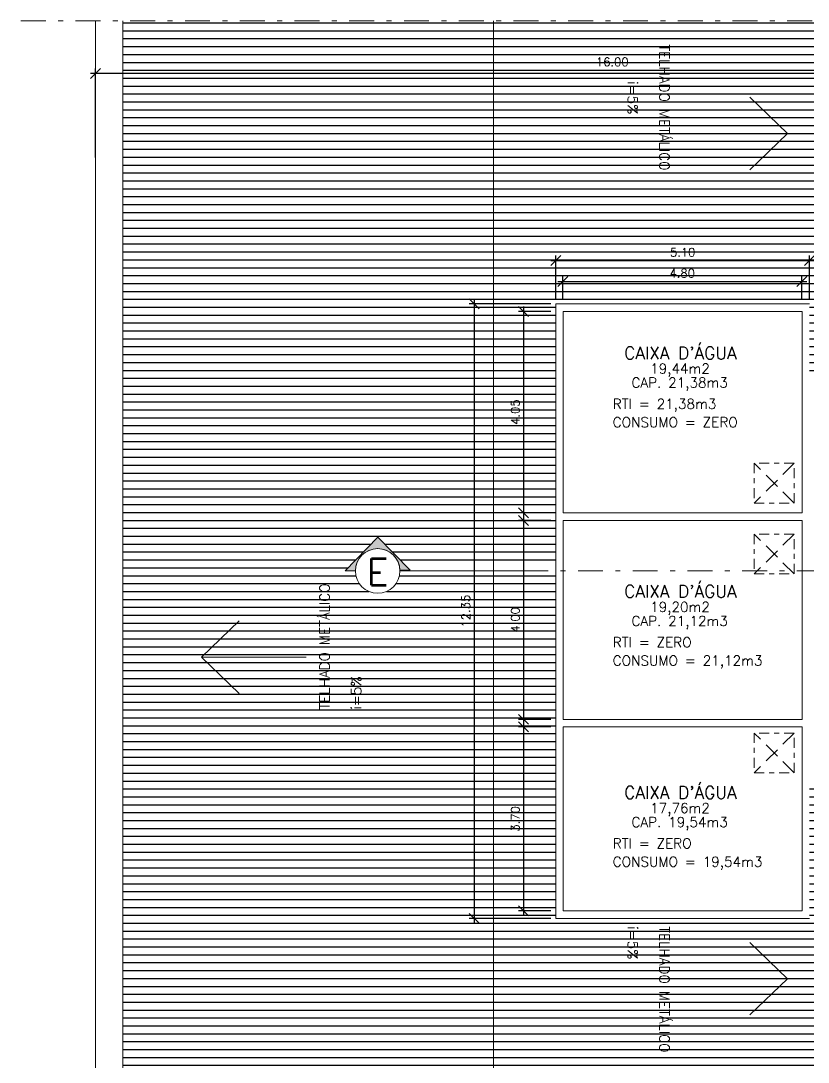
# Model space of a CAD drawing. Header units: millimetres. Extents: x 521 to 1055, y 261 to 520.
# Drawn here: x 688.75 to 704.57, y 276.61 to 297.54 of the extents above; entities that cross this region are included whole.
import ezdxf
from ezdxf.enums import TextEntityAlignment as Align

# ---------------------------------------------------------------- set-up
doc = ezdxf.new("R2010")
doc.units = ezdxf.units.MM
for name, pattern in [('CONTINU', [0]), ('DASHDOT', [1, 0.5, -0.25, 0, -0.25]), ('DASHDOTX2', [2, 1, -0.5, 0, -0.5]), ('HIDDEN', [9.525, 6.35, -3.175])]:
    doc.linetypes.add(name, pattern=pattern)
doc.layers.add('0.1', color=8, linetype='Continuous', lineweight=13)
doc.layers.add('ppci', color=8, linetype='Continuous')
doc.styles.add('ROMANS', font='romans')
doc.styles.get("Standard").update_dxf_attribs({"font": 'romans.shx'})
doc.dimstyles.new('Fares Eng - 50', dxfattribs={"dimscale": 2, "dimtxt": 0.085, "dimasz": 0.1, "dimexe": 0.05, "dimexo": 0.05, "dimgap": 0.04, "dimtad": 1, "dimzin": 4, "dimdsep": 46, "dimtxsty": 'ROMANS', "dimblk1": 'OBLIQUE', "dimblk2": 'OBLIQUE', "dimsah": 1, "dimcen": 0.05, "dimdle": 0.05, "dimclrd": 8, "dimclre": 8, "dimclrt": 8, "dimaunit": 1, "dimadec": 0, "dimazin": 0, "dimtfac": 1, "dimtix": 1, "dimtmove": 2, "dimatfit": 0, "dimldrblk": 'OPEN90', "dimfxl": 1, "dimtolj": 1, "dimtzin": 0, "dimarcsym": 0})

# ---------------------------------------------------------------- blocks, each defined once
blk = doc.blocks.new('_OBLIQUE')
at = {"color": 0, "linetype": 'ByBlock'}
blk.add_line((-0.5, -0.5), (0.5, 0.5), dxfattribs=at)
blk = doc.blocks.new('*D2379')
at = {"layer": '0.1', "color": 8, "linetype": 'CONTINU', "lineweight": -2, "transparency": 16777216}
for p, q in [((706.345, 296.477), (690.145, 296.477)), ((690.245, 294.793), (690.245, 296.577)), ((706.245, 294.793), (706.245, 296.577))]:
    blk.add_line(p, q, dxfattribs=at)
at = {"layer": 'DEFPOINTS', "color": 0, "linetype": 'CONTINU', "lineweight": -2, "transparency": 16777216}
for p in [(690.245, 296.477), (690.245, 294.693), (706.245, 294.693)]:
    blk.add_point(p, dxfattribs=at)
at = {"layer": '0.1', "color": 8, "linetype": 'CONTINU', "lineweight": -2, "transparency": 16777216, "xscale": 0.2, "yscale": 0.2, "zscale": 0.2, "rotation": 180}
blk.add_blockref('_OBLIQUE', (690.245, 296.477), dxfattribs=at)
at = {"layer": '0.1', "color": 8, "linetype": 'CONTINU', "lineweight": -2, "transparency": 16777216, "xscale": 0.2, "yscale": 0.2, "zscale": 0.2}
blk.add_blockref('_OBLIQUE', (706.245, 296.477), dxfattribs=at)
at = {"layer": '0.1', "color": 8, "linetype": 'CONTINU', "transparency": 16777216, "insert": (700.63, 296.713), "char_height": 0.17, "attachment_point": 5, "style": 'ROMANS'}
blk.add_mtext('\\A1;16.00', dxfattribs=at)
blk = doc.blocks.new('_Open90')
at = {"color": 0, "linetype": 'ByBlock', "lineweight": -2}
for p, q in [((0, 0), (-1, 0)), ((-0.5, 0.5), (0, 0)), ((0, 0), (-0.5, -0.5))]:
    blk.add_line(p, q, dxfattribs=at)
blk = doc.blocks.new('Cor-4A')
h = blk.add_hatch(color=1)
edge = h.paths.add_edge_path()
edge.add_line((-0.00005, -0.00732), (-0.00757, 0))
edge.add_line((-0.00757, 0), (-0.00014, 0.00731))
edge.add_line((-0.00014, 0.00731), (-0.00014, 0.005))
edge.add_arc((0, 0), 0.005, 91.6216, 269.468)
edge.add_line((-0.00005, -0.005), (-0.00005, -0.00732))
at = {"linetype": 'DASHDOTX2'}
blk.add_line((0, 0.03735), (0, 0.005), dxfattribs=at)
at = {"color": 1}
blk.add_lwpolyline([(-0.00005, -0.00732), (-0.00757, 0), (-0.00014, 0.00731), (-0.00014, 0.005, 0.98138), (-0.00005, -0.005)], format="xyb", close=True, dxfattribs=at)
blk.add_circle((0, 0), 0.005, dxfattribs=at)
at = {"color": 3, "style": 'ROMANS'}
blk.add_attdef('O', text='', height=0.006, rotation=90, dxfattribs=at).set_placement((0.00019, 0), align=Align.MIDDLE)
blk = doc.blocks.new('*D2382')
at = {"layer": '0.1', "color": 8, "linetype": 'CONTINU', "lineweight": -2, "transparency": 16777216}
for p, q in [((698.846, 291.797), (698.846, 287.547)), ((699.395, 291.697), (698.746, 291.697)), ((699.395, 287.647), (698.746, 287.647))]:
    blk.add_line(p, q, dxfattribs=at)
at = {"layer": 'DEFPOINTS', "color": 0, "linetype": 'CONTINU', "lineweight": -2, "transparency": 16777216}
for p in [(699.495, 291.697), (698.846, 287.647), (699.495, 287.647)]:
    blk.add_point(p, dxfattribs=at)
at = {"layer": '0.1', "color": 8, "linetype": 'CONTINU', "lineweight": -2, "transparency": 16777216, "xscale": 0.2, "yscale": 0.2, "zscale": 0.2}
for p, rotation in [((698.846, 291.697), 90), ((698.846, 287.647), 270)]:
    blk.add_blockref('_OBLIQUE', p, dxfattribs=dict(at, rotation=rotation))
at = {"layer": '0.1', "color": 8, "linetype": 'CONTINU', "transparency": 16777216, "insert": (698.681, 289.672), "char_height": 0.17, "attachment_point": 5, "rotation": 90, "style": 'ROMANS'}
blk.add_mtext('\\A1;4.05', dxfattribs=at)
blk = doc.blocks.new('*D2383')
at = {"layer": '0.1', "color": 8, "linetype": 'CONTINU', "lineweight": -2, "transparency": 16777216}
for p, q in [((699.395, 287.497), (698.746, 287.497)), ((698.846, 287.597), (698.846, 283.397)), ((699.395, 283.497), (698.746, 283.497))]:
    blk.add_line(p, q, dxfattribs=at)
at = {"layer": 'DEFPOINTS', "color": 0, "linetype": 'CONTINU', "lineweight": -2, "transparency": 16777216}
for p in [(699.495, 287.497), (698.846, 283.497), (699.495, 283.497)]:
    blk.add_point(p, dxfattribs=at)
at = {"layer": '0.1', "color": 8, "linetype": 'CONTINU', "lineweight": -2, "transparency": 16777216, "xscale": 0.2, "yscale": 0.2, "zscale": 0.2}
for p, rotation in [((698.846, 287.497), 90), ((698.846, 283.497), 270)]:
    blk.add_blockref('_OBLIQUE', p, dxfattribs=dict(at, rotation=rotation))
at = {"layer": '0.1', "color": 8, "linetype": 'CONTINU', "transparency": 16777216, "insert": (698.681, 285.497), "char_height": 0.17, "attachment_point": 5, "rotation": 90, "style": 'ROMANS'}
blk.add_mtext('\\A1;4.00', dxfattribs=at)
blk = doc.blocks.new('*D2384')
at = {"layer": '0.1', "color": 8, "linetype": 'CONTINU', "lineweight": -2, "transparency": 16777216}
for p, q in [((698.846, 283.447), (698.846, 279.547)), ((699.395, 283.347), (698.746, 283.347)), ((699.395, 279.647), (698.746, 279.647))]:
    blk.add_line(p, q, dxfattribs=at)
at = {"layer": 'DEFPOINTS', "color": 0, "linetype": 'CONTINU', "lineweight": -2, "transparency": 16777216}
for p in [(699.495, 283.347), (698.846, 279.647), (699.495, 279.647)]:
    blk.add_point(p, dxfattribs=at)
at = {"layer": '0.1', "color": 8, "linetype": 'CONTINU', "lineweight": -2, "transparency": 16777216, "xscale": 0.2, "yscale": 0.2, "zscale": 0.2}
for p, rotation in [((698.846, 283.347), 90), ((698.846, 279.647), 270)]:
    blk.add_blockref('_OBLIQUE', p, dxfattribs=dict(at, rotation=rotation))
at = {"layer": '0.1', "color": 8, "linetype": 'CONTINU', "transparency": 16777216, "insert": (698.681, 281.497), "char_height": 0.17, "attachment_point": 5, "rotation": 90, "style": 'ROMANS'}
blk.add_mtext('\\A1;3.70', dxfattribs=at)
blk = doc.blocks.new('*D2385')
at = {"layer": '0.1', "color": 8, "linetype": 'CONTINU', "lineweight": -2, "transparency": 16777216}
for p, q in [((699.395, 291.847), (697.753, 291.847)), ((697.853, 291.947), (697.853, 279.397)), ((699.395, 279.497), (697.753, 279.497))]:
    blk.add_line(p, q, dxfattribs=at)
at = {"layer": 'DEFPOINTS', "color": 0, "linetype": 'CONTINU', "lineweight": -2, "transparency": 16777216}
for p in [(699.495, 291.847), (697.853, 279.497), (699.495, 279.497)]:
    blk.add_point(p, dxfattribs=at)
at = {"layer": '0.1', "color": 8, "linetype": 'CONTINU', "lineweight": -2, "transparency": 16777216, "xscale": 0.2, "yscale": 0.2, "zscale": 0.2}
for p, rotation in [((697.853, 291.847), 90), ((697.853, 279.497), 270)]:
    blk.add_blockref('_OBLIQUE', p, dxfattribs=dict(at, rotation=rotation))
at = {"layer": '0.1', "color": 8, "linetype": 'CONTINU', "transparency": 16777216, "insert": (697.688, 285.672), "char_height": 0.17, "attachment_point": 5, "rotation": 90, "style": 'ROMANS'}
blk.add_mtext('\\A1;12.35', dxfattribs=at)
blk = doc.blocks.new('*D2386')
at = {"layer": '0.1', "color": 8, "linetype": 'CONTINU', "lineweight": -2, "transparency": 16777216}
for p, q in [((699.537, 292.3), (704.537, 292.3)), ((699.637, 291.95), (699.637, 292.4)), ((704.437, 291.95), (704.437, 292.4))]:
    blk.add_line(p, q, dxfattribs=at)
at = {"layer": 'DEFPOINTS', "color": 0, "linetype": 'CONTINU', "lineweight": -2, "transparency": 16777216}
for p in [(704.437, 292.3), (699.637, 291.85), (704.437, 291.85)]:
    blk.add_point(p, dxfattribs=at)
at = {"layer": '0.1', "color": 8, "linetype": 'CONTINU', "lineweight": -2, "transparency": 16777216, "xscale": 0.2, "yscale": 0.2, "zscale": 0.2, "rotation": 180}
blk.add_blockref('_OBLIQUE', (699.637, 292.3), dxfattribs=at)
at = {"layer": '0.1', "color": 8, "linetype": 'CONTINU', "lineweight": -2, "transparency": 16777216, "xscale": 0.2, "yscale": 0.2, "zscale": 0.2}
blk.add_blockref('_OBLIQUE', (704.437, 292.3), dxfattribs=at)
at = {"layer": '0.1', "color": 8, "linetype": 'CONTINU', "transparency": 16777216, "insert": (702.037, 292.465), "char_height": 0.17, "attachment_point": 5, "style": 'ROMANS'}
blk.add_mtext('\\A1;4.80', dxfattribs=at)
blk = doc.blocks.new('*D2387')
at = {"layer": '0.1', "color": 8, "linetype": 'CONTINU', "lineweight": -2, "transparency": 16777216}
for p, q in [((699.395, 292.721), (704.695, 292.721)), ((699.495, 291.947), (699.495, 292.821)), ((704.595, 291.947), (704.595, 292.821))]:
    blk.add_line(p, q, dxfattribs=at)
at = {"layer": 'DEFPOINTS', "color": 0, "linetype": 'CONTINU', "lineweight": -2, "transparency": 16777216}
for p in [(704.595, 292.721), (699.495, 291.847), (704.595, 291.847)]:
    blk.add_point(p, dxfattribs=at)
at = {"layer": '0.1', "color": 8, "linetype": 'CONTINU', "lineweight": -2, "transparency": 16777216, "xscale": 0.2, "yscale": 0.2, "zscale": 0.2, "rotation": 180}
blk.add_blockref('_OBLIQUE', (699.495, 292.721), dxfattribs=at)
at = {"layer": '0.1', "color": 8, "linetype": 'CONTINU', "lineweight": -2, "transparency": 16777216, "xscale": 0.2, "yscale": 0.2, "zscale": 0.2}
blk.add_blockref('_OBLIQUE', (704.595, 292.721), dxfattribs=at)
at = {"layer": '0.1', "color": 8, "linetype": 'CONTINU', "transparency": 16777216, "insert": (702.045, 292.886), "char_height": 0.17, "attachment_point": 5, "style": 'ROMANS'}
blk.add_mtext('\\A1;5.10', dxfattribs=at)
blk = doc.blocks.new('ÁREA')
for p in [(0.00005, 0.00376), (0, 0)]:
    blk.add_attdef('COMPARTIMENTO', text='', height=0.0025).set_placement(p, align=Align.CENTER)
at = {"color": 1}
for p in [(-0.00005, -0.00376), (-0.0001, -0.00752)]:
    blk.add_attdef('ÁREA', text='', height=0.002, dxfattribs=at).set_placement(p, align=Align.CENTER)

msp = doc.modelspace()

# ---------------------------------------------------------------- hatches: boundary and pattern name
at = {"layer": '0.1', "linetype": 'CONTINU', "lineweight": -2}
h = msp.add_hatch(dxfattribs=at)
h.set_pattern_fill('ANSI31', color=8, scale=0.05, angle=135, style=0)
h.paths.add_polyline_path([(690.79478, 297.53825), (690.79478, 295.76692), (698.24478, 295.85736), (698.24478, 297.53825)])
h.paths.add_polyline_path([(690.79478, 295.76692), (690.79478, 294.47119), (698.24478, 293.62995), (698.24478, 295.85736)])
h.paths.add_polyline_path([(690.79478, 294.47119), (690.79478, 286.53418), (695.37452, 286.60085), (695.91685, 287.15877), (696.45064, 286.61651), (698.24478, 286.64263), (698.24478, 293.62995)])
h.paths.add_polyline_path([(695.46908, 286.48444), (695.26136, 286.48444), (695.37452, 286.60085), (690.79478, 286.53418), (690.79478, 283.94658), (698.24478, 282.97269), (698.24478, 286.48034), (696.36472, 286.48034, -1.00458832)])
h.paths.add_polyline_path([(698.24478, 282.97269), (690.79478, 283.94658), (690.79478, 275.71878), (698.24478, 275.71878)])
h.paths.add_polyline_path([(706.24478, 275.71878), (706.24478, 281.92691), (704.5953, 282.14254), (704.5953, 279.49695), (699.4953, 279.49695), (699.4953, 282.80922), (698.24478, 282.97269), (698.24478, 275.71878)])
h.paths.add_polyline_path([(699.4953, 290.49695), (699.4953, 291.84695), (704.5953, 291.84695), (704.5953, 290.49695), (705.69478, 290.49695), (705.69478, 292.78871), (698.24478, 293.62995), (698.24478, 286.64263), (699.49478, 286.66083), (699.49478, 290.49695)])
h.paths.add_polyline_path([(699.49478, 286.48034), (698.84174, 286.48034), (698.24478, 286.48034), (698.24478, 282.97269), (699.4953, 282.80922), (699.4953, 282.89695), (699.49478, 282.89695)])
h.paths.add_polyline_path([(705.69478, 292.78871), (705.69478, 295.94779), (698.24478, 295.85736), (698.24478, 293.62995)])
h.paths.add_polyline_path([(698.24478, 297.53825), (698.24478, 295.85736), (705.69478, 295.94779), (705.69478, 297.53825)])
h.paths.add_polyline_path([(694.99969, 283.65199), (694.99969, 287.31389), (694.69969, 287.31389), (694.69969, 283.65199)], flags=9)
h.paths.add_polyline_path([(697.50337, 285.23624), (697.50337, 286.10767), (697.80337, 286.10767), (697.80337, 285.23624)], flags=24)
h.paths.add_polyline_path([(695.63696, 283.67103), (695.63696, 284.45675), (695.33696, 284.45675), (695.33696, 283.67103)], flags=24)
h.paths.add_polyline_path([(698.49551, 281.14219), (698.49551, 281.85171), (698.79551, 281.85171), (698.79551, 281.14219)], flags=24)
h.paths.add_polyline_path([(701.52759, 279.37874), (701.52759, 275.71683), (701.82759, 275.71683), (701.82759, 279.37874)], flags=9)
h.paths.add_polyline_path([(700.89032, 279.35969), (700.89032, 278.57397), (701.19032, 278.57397), (701.19032, 279.35969)], flags=24)
h.paths.add_polyline_path([(698.49551, 289.31719), (698.49551, 290.02671), (698.79551, 290.02671), (698.79551, 289.31719)], flags=24)
h.paths.add_polyline_path([(701.68205, 292.6503), (702.39158, 292.6503), (702.39158, 292.3503), (701.68205, 292.3503)], flags=24)
h.paths.add_polyline_path([(701.69054, 293.07076), (702.40006, 293.07076), (702.40006, 292.77076), (701.69054, 292.77076)], flags=24)
h.paths.add_polyline_path([(698.49551, 285.14219), (698.49551, 285.85171), (698.79551, 285.85171), (698.79551, 285.14219)], flags=24)
h.paths.add_polyline_path([(701.52759, 297.10566), (701.52759, 293.44376), (701.82759, 293.44376), (701.82759, 297.10566)], flags=9)
h.paths.add_polyline_path([(700.89032, 296.34816), (700.89032, 295.56244), (701.19032, 295.56244), (701.19032, 296.34816)], flags=9)
h.paths.add_polyline_path([(700.19427, 296.86341), (701.0657, 296.86341), (701.0657, 296.56341), (700.19427, 296.56341)], flags=24)

# ---------------------------------------------------------------- linework, layer by layer
at = {"layer": '0.1', "color": 8, "linetype": 'DASHDOTX2', "ltscale": 0.5}
for p, q in [((688.74693, 297.53825), (715.87314, 297.53825)), ((698.84174, 286.48034), (712.33333, 286.48034))]:
    msp.add_line(p, q, dxfattribs=at)
at = {"layer": '0.1', "color": 8, "linetype": 'CONTINU'}
for p, q in [((690.24478, 275.71878), (690.24478, 297.53825)), ((704.15332, 295.27284), (703.39597, 296.00146)), ((702.04958, 295.27284), (704.15332, 295.27284)), ((704.15332, 295.27284), (703.39597, 294.54421)), ((692.37397, 284.74635), (693.13131, 285.47498)), ((694.47771, 284.74635), (692.37397, 284.74635)), ((692.37397, 284.74635), (693.13131, 284.01773)), ((704.15332, 278.28437), (703.39597, 279.01299)), ((702.04958, 278.28437), (704.15332, 278.28437)), ((704.15332, 278.28437), (703.39597, 277.55575))]:
    msp.add_line(p, q, dxfattribs=at)
at = {"layer": '0.1', "color": 8}
for p, q in [((690.79478, 297.53825), (690.79478, 275.71878)), ((698.24478, 275.71878), (698.24478, 297.53825))]:
    msp.add_line(p, q, dxfattribs=at)
at = {"layer": '0.1', "color": 7}
for p, q in [((699.4953, 279.49695), (699.4953, 291.84695)), ((699.4953, 291.84695), (704.5953, 291.84695)), ((699.6453, 291.69695), (704.4453, 291.69695)), ((699.6453, 287.64695), (699.6453, 291.69695)), ((704.4453, 291.69695), (704.4453, 287.64695)), ((699.49478, 290.49695), (699.49478, 282.89695)), ((699.6453, 290.24695), (699.6453, 287.64695)), ((704.4453, 287.64695), (699.6453, 287.64695)), ((699.6453, 287.49695), (704.4453, 287.49695)), ((699.6453, 287.49695), (699.6453, 283.49695)), ((704.4453, 287.49695), (704.4453, 283.49695)), ((704.4453, 283.49695), (699.6453, 283.49695)), ((699.6453, 279.64695), (699.6453, 283.34695)), ((699.6453, 283.34695), (704.4453, 283.34695)), ((699.6453, 283.34695), (699.6453, 283.04695)), ((704.4453, 283.34695), (704.4453, 279.64695)), ((704.5953, 279.49695), (699.4953, 279.49695)), ((704.4453, 279.64695), (699.6453, 279.64695))]:
    msp.add_line(p, q, dxfattribs=at)
at = {"layer": '0.1', "color": 8, "linetype": 'HIDDEN', "ltscale": 0.05}
for p, q in [((704.28387, 287.8442), (703.48387, 288.6442)), ((704.28387, 288.6442), (703.48387, 287.8442)), ((699.6453, 283.49695), (699.6453, 287.49695)), ((704.28387, 286.42087), (703.48387, 287.22087)), ((704.28387, 287.22087), (703.48387, 286.42087)), ((704.28387, 282.42246), (703.48387, 283.22246)), ((704.28387, 283.22246), (703.48387, 282.42246))]:
    msp.add_line(p, q, dxfattribs=at)
at = {"layer": '0.1', "color": 8, "linetype": 'DASHDOT', "ltscale": 0.4}
for points in [[(703.48387, 287.8442), (704.28387, 287.8442), (704.28387, 288.6442), (703.48387, 288.6442)], [(703.48387, 286.42087), (704.28387, 286.42087), (704.28387, 287.22087), (703.48387, 287.22087)], [(703.48387, 282.42246), (704.28387, 282.42246), (704.28387, 283.22246), (703.48387, 283.22246)]]:
    msp.add_lwpolyline(points, close=True, dxfattribs=at)

# ---------------------------------------------------------------- block references
at = {"layer": '0.1', "color": 8}
ref = msp.add_blockref('ÁREA', (701.9979, 290.73629), dxfattribs=dict(at, xscale=133.3333333333333, yscale=133.3333333333333, zscale=133.3333333333333))
ref.add_attrib('COMPARTIMENTO', "CAIXA D'ÁGUA", dxfattribs={"layer": '0', "color": 3, "height": 0.25}).set_placement((701.9979, 290.73629), align=Align.CENTER)
ref.add_attrib('ÁREA', '19,44m2', dxfattribs={"layer": '0', "color": 1, "height": 0.2}).set_placement((701.99127, 290.44833), align=Align.CENTER)
ref.add_attrib('ÁREA', 'CAP. 21,38m3', dxfattribs={"layer": '0', "color": 1, "height": 0.2}).set_placement((701.98463, 290.16546), align=Align.CENTER)
ref = msp.add_blockref('Cor-4A', (695.91689, 286.48034), dxfattribs=dict(at, xscale=89.59999999999991, yscale=89.59999999999991, zscale=89.59999999999991, rotation=270))
ref.add_attrib('O', 'E', dxfattribs={"layer": '0', "color": 3, "height": 0.5376, "rotation": 180, "style": 'ROMANS', "text_generation_flag": 2}).set_placement((695.91689, 286.46295), align=Align.MIDDLE)
ref = msp.add_blockref('ÁREA', (701.9979, 285.94496), dxfattribs=dict(at, xscale=133.3333333333333, yscale=133.3333333333333, zscale=133.3333333333333))
ref.add_attrib('COMPARTIMENTO', "CAIXA D'ÁGUA", dxfattribs={"layer": '0', "color": 3, "height": 0.25}).set_placement((701.9979, 285.94496), align=Align.CENTER)
ref.add_attrib('ÁREA', '19,20m2', dxfattribs={"layer": '0', "color": 1, "height": 0.2}).set_placement((701.99127, 285.65701), align=Align.CENTER)
ref.add_attrib('ÁREA', 'CAP. 21,12m3', dxfattribs={"layer": '0', "color": 1, "height": 0.2}).set_placement((701.98463, 285.37413), align=Align.CENTER)
ref = msp.add_blockref('ÁREA', (701.9979, 281.90126), dxfattribs=dict(at, xscale=133.3333333333333, yscale=133.3333333333333, zscale=133.3333333333333))
ref.add_attrib('COMPARTIMENTO', "CAIXA D'ÁGUA", dxfattribs={"layer": '0', "color": 3, "height": 0.25}).set_placement((701.9979, 281.90126), align=Align.CENTER)
ref.add_attrib('ÁREA', '17,76m2', dxfattribs={"layer": '0', "color": 1, "height": 0.2}).set_placement((701.99127, 281.61331), align=Align.CENTER)
ref.add_attrib('ÁREA', 'CAP. 19,54m3', dxfattribs={"layer": '0', "color": 1, "height": 0.2}).set_placement((701.98463, 281.33044), align=Align.CENTER)

# ---------------------------------------------------------------- texts
for s, rotation, p in [('TELHADO METÁLICO', 270, (701.57759, 297.06519)), ('i=5%', 270, (700.94032, 296.32673)), ('TELHADO METÁLICO', 90, (694.94969, 283.69246)), ('i=5%', 90, (695.58696, 283.69246)), ('i=5%', 270, (700.94032, 279.33826)), ('TELHADO METÁLICO', 270, (701.57759, 279.33826))]:
    msp.add_text(s, height=0.2, rotation=rotation, dxfattribs=at).set_placement(p)
for s, p in [('CONSUMO = ZERO', (700.63879, 289.36994)), ('CONSUMO = 21,12m3', (700.63879, 284.57862)), ('CONSUMO = 19,54m3', (700.63879, 280.53492))]:
    msp.add_text(s, height=0.2, dxfattribs=at).set_placement(p)
at = {"layer": 'ppci', "color": 10}
for s, p in [('RTI = 21,38m3', (700.63879, 289.73767)), ('RTI = ZERO', (700.63879, 284.94634)), ('RTI = ZERO', (700.63879, 280.90265))]:
    msp.add_text(s, height=0.2, dxfattribs=at).set_placement(p)

# ---------------------------------------------------------------- dimensions: what is measured, and where the dimension line sits
at = {"layer": '0.1', "color": 8, "linetype": 'CONTINU'}
dim = msp.add_linear_dim(base=(690.24478, 296.47692), p1=(706.24478, 294.6926), p2=(690.24478, 294.6926), dimstyle='Fares Eng - 50', dxfattribs=at)
dim.commit()
dim.dimension.update_dxf_attribs({"geometry": '*D2379', "text_midpoint": (700.62999, 296.71341), "dimtype": 160})
for base, p1, p2, picture, middle in [((704.5953, 292.72076), (699.4953, 291.84695), (704.5953, 291.84695), '*D2387', (702.0453, 292.88576)), ((704.43682, 292.3003), (699.63682, 291.84961), (704.43682, 291.84961), '*D2386', (702.03682, 292.4653))]:
    dim = msp.add_linear_dim(base=base, p1=p1, p2=p2, dimstyle='Fares Eng - 50', dxfattribs=at)
    dim.commit()
    dim.dimension.update_dxf_attribs({"geometry": picture, "text_midpoint": middle})
for base, p1, p2, picture, middle in [((697.85337, 279.49695), (699.4953, 291.84695), (699.4953, 279.49695), '*D2385', (697.68837, 285.67195)), ((698.84551, 287.64695), (699.4953, 291.69695), (699.4953, 287.64695), '*D2382', (698.68051, 289.67195)), ((698.84551, 283.49695), (699.4953, 287.49695), (699.4953, 283.49695), '*D2383', (698.68051, 285.49695)), ((698.84551, 279.64695), (699.4953, 283.34695), (699.4953, 279.64695), '*D2384', (698.68051, 281.49695))]:
    dim = msp.add_linear_dim(base=base, p1=p1, p2=p2, angle=90, dimstyle='Fares Eng - 50', dxfattribs=at)
    dim.commit()
    dim.dimension.update_dxf_attribs({"geometry": picture, "text_midpoint": middle})

doc.saveas('drawing.dxf')
